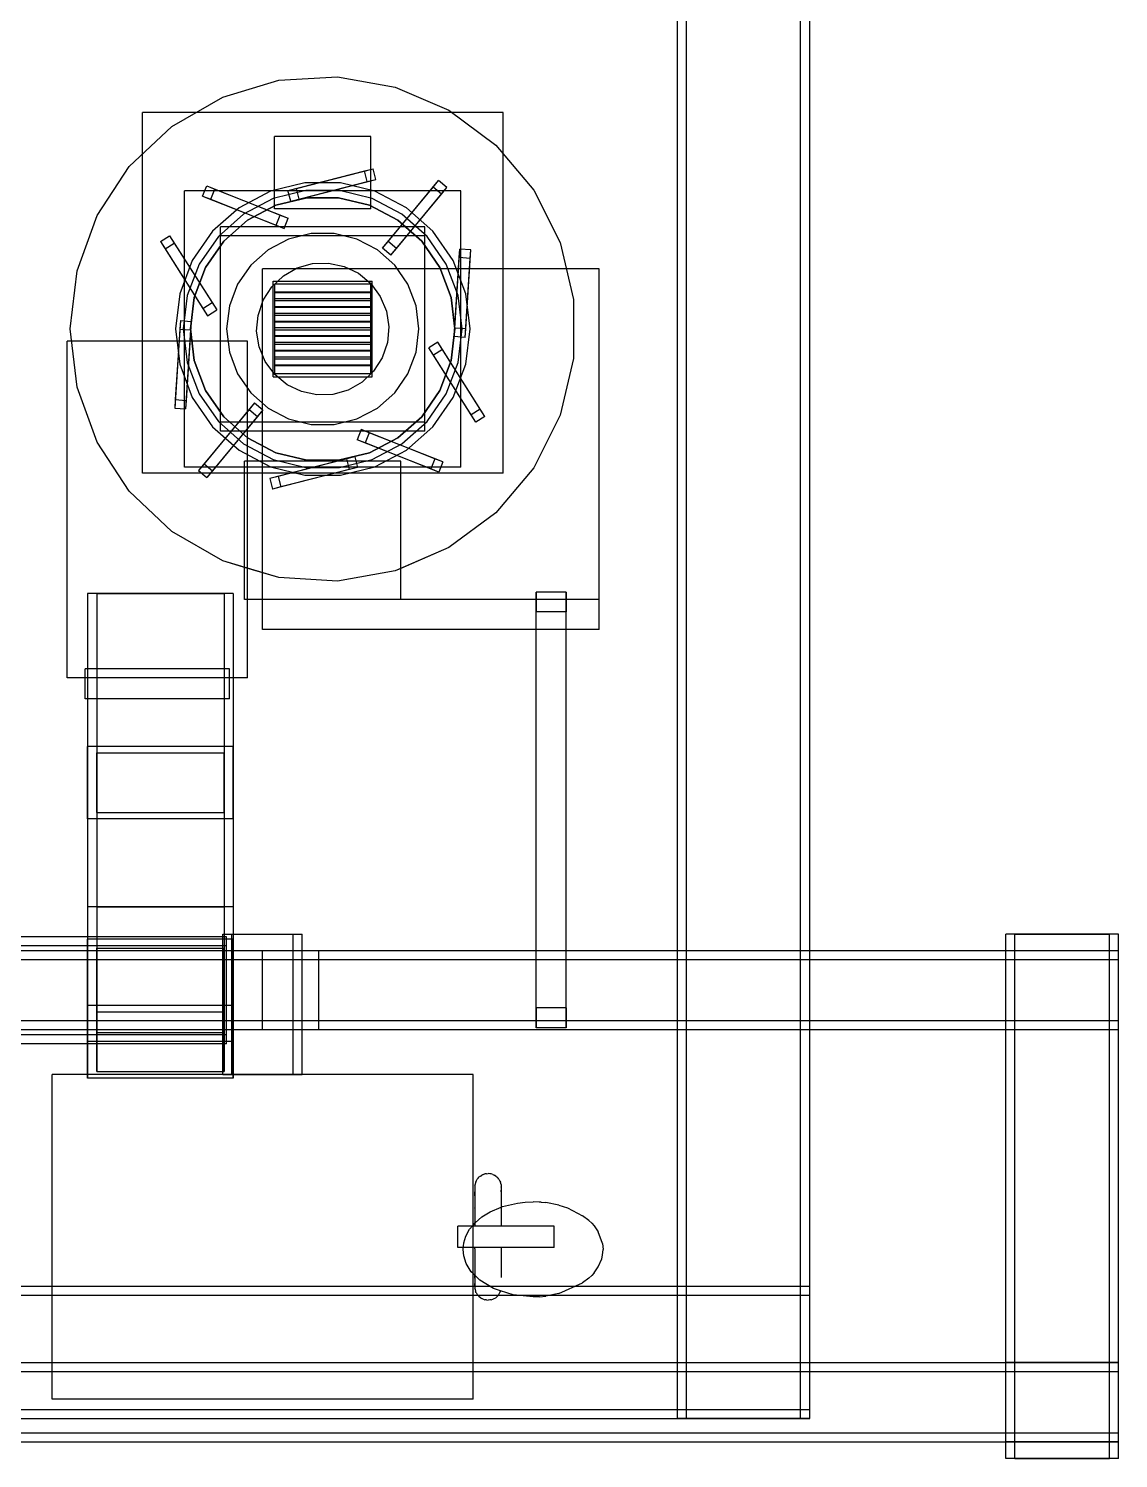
# Model space of a CAD drawing. Header units: millimetres. Extents: x -1175 to 655, y -895 to 720.
# Drawn here: x -836.1 to -654.8, y 32.1 to 270 of the extents above; entities that cross this region are included whole.
import ezdxf

# ---------------------------------------------------------------- set-up
doc = ezdxf.new("R2010")
doc.units = ezdxf.units.MM
doc.layers.add('HIDDEN', color=8, linetype='Continuous')
doc.layers.add('VISIBLE', color=7, linetype='Continuous')

msp = doc.modelspace()

# ---------------------------------------------------------------- linework, layer by layer
at = {"layer": 'HIDDEN'}
for points in [[(-728.2, 38.8), (-728.2, 461)], [(-726.7, 38.8), (-726.7, 461)], [(-726.7, 38.8), (-726.7, 461)], [(-707.7, 38.8), (-707.7, 461)], [(-707.7, 38.8), (-707.7, 461)], [(-706.2, 38.8), (-706.2, 461)], [(-794.49, 261.36), (-784.76, 261.93)], [(-784.76, 261.93), (-775.15, 260.24)], [(-803.83, 258.57), (-794.49, 261.36)], [(-775.15, 260.24), (-766.2, 256.37)], [(-812.28, 253.69), (-803.83, 258.57)], [(-757.2, 256), (-817.2, 256)], [(-817.2, 196), (-817.2, 256)], [(-765.7, 256), (-808.28, 256)], [(-766.2, 256.37), (-758.38, 250.55)], [(-757.2, 196), (-757.2, 256)], [(-819.37, 247), (-812.28, 253.69)], [(-779.2, 252), (-795.2, 252)], [(-795.2, 240), (-795.2, 252)], [(-779.2, 240), (-779.2, 252)], [(-758.38, 250.55), (-752.11, 243.08)], [(-817.2, 196), (-817.2, 249.05)], [(-757.2, 196), (-757.2, 249.15)], [(-824.73, 238.85), (-819.37, 247)], [(-792.98, 243.01), (-780.23, 246.28)], [(-791.58, 243.37), (-778.83, 246.64)], [(-780.23, 246.28), (-778.83, 246.64)], [(-779.78, 244.54), (-780.23, 246.28)], [(-778.38, 244.89), (-778.83, 246.64)], [(-764.2, 243), (-810.2, 243)], [(-810.2, 197), (-810.2, 243)], [(-764.2, 243), (-810.2, 243)], [(-810.2, 197), (-810.2, 243)], [(-807.17, 242.12), (-806.5, 243.8)], [(-806.5, 243.8), (-805.17, 243.27)], [(-806.5, 243.8), (-794.27, 238.95)], [(-805.83, 241.59), (-805.17, 243.27)], [(-805.17, 243.27), (-792.93, 238.42)], [(-795.89, 242.91), (-801.12, 240.16)], [(-790.15, 244.32), (-795.89, 242.91)], [(-789.99, 243.03), (-795.43, 241.69)], [(-789.99, 243.03), (-795.43, 241.69)], [(-789.99, 243.03), (-795.43, 241.69)], [(-789.99, 243.03), (-795.43, 241.69)], [(-789.99, 243.03), (-795.43, 241.69)], [(-792.98, 243.01), (-791.58, 243.37)], [(-792.53, 241.27), (-792.98, 243.01)], [(-792.53, 241.27), (-779.78, 244.54)], [(-791.14, 241.62), (-791.58, 243.37)], [(-791.14, 241.62), (-778.38, 244.89)], [(-784.25, 244.32), (-790.15, 244.32)], [(-784.4, 243.03), (-789.99, 243.03)], [(-784.4, 243.03), (-789.99, 243.03)], [(-784.4, 243.03), (-789.99, 243.03)], [(-784.4, 243.03), (-789.99, 243.03)], [(-784.4, 243.03), (-789.99, 243.03)], [(-778.97, 241.69), (-784.4, 243.03)], [(-778.97, 241.69), (-784.4, 243.03)], [(-778.97, 241.69), (-784.4, 243.03)], [(-778.97, 241.69), (-784.4, 243.03)], [(-778.97, 241.69), (-784.4, 243.03)], [(-778.51, 242.91), (-784.25, 244.32)], [(-779.78, 244.54), (-778.38, 244.89)], [(-773.28, 240.16), (-778.51, 242.91)], [(-777.24, 233.44), (-768.85, 243.58)], [(-776.32, 234.54), (-767.93, 244.68)], [(-774.94, 233.4), (-766.54, 243.54)], [(-768.85, 243.58), (-767.93, 244.68)], [(-767.46, 242.43), (-768.85, 243.58)], [(-766.54, 243.54), (-767.93, 244.68)], [(-767.46, 242.43), (-766.54, 243.54)], [(-764.2, 197), (-764.2, 243)], [(-764.2, 197), (-764.2, 243)], [(-752.11, 243.08), (-747.73, 234.36)], [(-807.17, 242.12), (-805.83, 241.59)], [(-807.17, 242.12), (-794.93, 237.27)], [(-805.83, 241.59), (-793.59, 236.74)], [(-795.43, 241.69), (-800.38, 239.09)], [(-795.43, 241.69), (-800.38, 239.09)], [(-795.43, 241.69), (-800.38, 239.09)], [(-795.43, 241.69), (-800.38, 239.09)], [(-795.43, 241.69), (-800.38, 239.09)], [(-799.7, 238.11), (-795, 240.57)], [(-795.2, 240), (-795.2, 241.75)], [(-795, 240.57), (-789.85, 241.84)], [(-792.53, 241.27), (-791.14, 241.62)], [(-789.85, 241.84), (-784.55, 241.84)], [(-784.55, 241.84), (-779.4, 240.57)], [(-779.4, 240.57), (-774.7, 238.11)], [(-779.2, 240), (-779.2, 241.75)], [(-774.02, 239.09), (-778.97, 241.69)], [(-774.02, 239.09), (-778.97, 241.69)], [(-774.02, 239.09), (-778.97, 241.69)], [(-774.02, 239.09), (-778.97, 241.69)], [(-774.02, 239.09), (-778.97, 241.69)], [(-775.86, 232.29), (-767.46, 242.43)], [(-828.07, 229.69), (-824.73, 238.85)], [(-801.12, 240.16), (-805.54, 236.25)], [(-800.38, 239.09), (-804.56, 235.38)], [(-800.38, 239.09), (-804.56, 235.38)], [(-800.38, 239.09), (-804.56, 235.38)], [(-800.38, 239.09), (-804.56, 235.38)], [(-800.38, 239.09), (-804.56, 235.38)], [(-803.67, 234.59), (-799.7, 238.11)], [(-779.2, 240), (-795.2, 240)], [(-779.2, 240), (-795.2, 240)], [(-794.93, 237.27), (-794.27, 238.95)], [(-794.27, 238.95), (-792.93, 238.42)], [(-793.59, 236.74), (-792.93, 238.42)], [(-774.7, 238.11), (-770.73, 234.59)], [(-769.83, 235.38), (-774.02, 239.09)], [(-769.83, 235.38), (-774.02, 239.09)], [(-769.83, 235.38), (-774.02, 239.09)], [(-769.83, 235.38), (-774.02, 239.09)], [(-769.83, 235.38), (-774.02, 239.09)], [(-768.86, 236.25), (-773.28, 240.16)], [(-814.18, 234.53), (-812.66, 235.49)], [(-812.66, 235.49), (-811.89, 234.28)], [(-812.66, 235.49), (-805.61, 224.38)], [(-805.54, 236.25), (-808.89, 231.39)], [(-770.2, 237), (-804.2, 237)], [(-804.2, 203), (-804.2, 237)], [(-770.2, 237), (-804.2, 237)], [(-804.2, 203), (-804.2, 237)], [(-770.2, 235.5), (-804.2, 235.5)], [(-770.2, 235.5), (-804.2, 235.5)], [(-804.2, 204.5), (-804.2, 235.5)], [(-804.2, 204.5), (-804.2, 235.5)], [(-794.93, 237.27), (-793.59, 236.74)], [(-770.2, 203), (-770.2, 237)], [(-770.2, 203), (-770.2, 237)], [(-770.2, 204.5), (-770.2, 235.5)], [(-770.2, 204.5), (-770.2, 235.5)], [(-765.5, 231.39), (-768.86, 236.25)], [(-814.18, 234.53), (-813.41, 233.31)], [(-814.18, 234.53), (-807.13, 223.41)], [(-813.41, 233.31), (-811.89, 234.28)], [(-813.41, 233.31), (-806.36, 222.2)], [(-811.89, 234.28), (-804.84, 223.16)], [(-804.56, 235.38), (-807.74, 230.78)], [(-804.56, 235.38), (-807.74, 230.78)], [(-804.56, 235.38), (-807.74, 230.78)], [(-804.56, 235.38), (-807.74, 230.78)], [(-804.56, 235.38), (-807.74, 230.78)], [(-806.68, 230.22), (-803.67, 234.59)], [(-777.24, 233.44), (-776.32, 234.54)], [(-775.86, 232.29), (-777.24, 233.44)], [(-774.94, 233.4), (-776.32, 234.54)], [(-775.86, 232.29), (-774.94, 233.4)], [(-770.73, 234.59), (-767.72, 230.22)], [(-766.66, 230.78), (-769.83, 235.38)], [(-766.66, 230.78), (-769.83, 235.38)], [(-766.66, 230.78), (-769.83, 235.38)], [(-766.66, 230.78), (-769.83, 235.38)], [(-766.66, 230.78), (-769.83, 235.38)], [(-765.22, 220.16), (-764.39, 233.3)], [(-764.48, 231.87), (-764.39, 233.3)], [(-762.59, 233.19), (-764.39, 233.3)], [(-763.42, 220.05), (-762.59, 233.19)], [(-762.68, 231.75), (-762.59, 233.19)], [(-747.73, 234.36), (-745.48, 224.88)], [(-808.89, 231.39), (-810.99, 225.86)], [(-807.74, 230.78), (-809.72, 225.55)], [(-807.74, 230.78), (-809.72, 225.55)], [(-807.74, 230.78), (-809.72, 225.55)], [(-807.74, 230.78), (-809.72, 225.55)], [(-807.74, 230.78), (-809.72, 225.55)], [(-791.44, 230.15), (-788.89, 230.87)], [(-791.44, 230.15), (-788.89, 230.87)], [(-788.89, 230.87), (-786.24, 230.96)], [(-788.89, 230.87), (-786.24, 230.96)], [(-786.24, 230.96), (-783.64, 230.41)], [(-786.24, 230.96), (-783.64, 230.41)], [(-764.67, 225.55), (-766.66, 230.78)], [(-764.67, 225.55), (-766.66, 230.78)], [(-764.67, 225.55), (-766.66, 230.78)], [(-764.67, 225.55), (-766.66, 230.78)], [(-764.67, 225.55), (-766.66, 230.78)], [(-763.41, 225.86), (-765.5, 231.39)], [(-765.31, 218.73), (-764.48, 231.87)], [(-762.68, 231.75), (-764.48, 231.87)], [(-763.51, 218.61), (-762.68, 231.75)], [(-829.2, 220), (-828.07, 229.69)], [(-808.56, 225.26), (-806.68, 230.22)], [(-746.7, 230), (-797.2, 230)], [(-797.2, 170), (-797.2, 230)], [(-741.2, 230), (-797.2, 230)], [(-797.2, 170), (-797.2, 230)], [(-795.67, 227.02), (-793.75, 228.84)], [(-795.67, 227.02), (-793.75, 228.84)], [(-793.75, 228.84), (-791.44, 230.15)], [(-793.75, 228.84), (-791.44, 230.15)], [(-783.64, 230.41), (-781.26, 229.26)], [(-783.64, 230.41), (-781.26, 229.26)], [(-781.26, 229.26), (-779.21, 227.57)], [(-781.26, 229.26), (-779.21, 227.57)], [(-767.72, 230.22), (-765.84, 225.26)], [(-741.2, 170), (-741.2, 230)], [(-797.1, 224.78), (-795.67, 227.02)], [(-797.1, 224.78), (-795.67, 227.02)], [(-795.45, 227.97), (-778.95, 227.97)], [(-795.45, 227.97), (-778.95, 227.97)], [(-795.45, 212.03), (-795.45, 227.97)], [(-795.45, 212.03), (-795.45, 227.97)], [(-795.17, 225.99), (-795.17, 227.44)], [(-779.22, 227.44), (-795.17, 227.44)], [(-795.17, 226.11), (-795.17, 227.44)], [(-795.17, 224.66), (-795.17, 226.11)], [(-779.22, 226.11), (-795.17, 226.11)], [(-779.22, 225.99), (-795.17, 225.99)], [(-795.17, 224.66), (-795.17, 225.99)], [(-779.22, 225.99), (-779.22, 227.44)], [(-779.22, 226.11), (-779.22, 227.44)], [(-779.22, 224.66), (-779.22, 226.11)], [(-779.22, 224.66), (-779.22, 225.99)], [(-779.21, 227.57), (-777.63, 225.43)], [(-779.21, 227.57), (-777.63, 225.43)], [(-778.95, 212.03), (-778.95, 227.97)], [(-778.95, 212.03), (-778.95, 227.97)], [(-810.99, 225.86), (-811.7, 220)], [(-809.72, 225.55), (-810.4, 220)], [(-809.72, 225.55), (-810.4, 220)], [(-809.72, 225.55), (-810.4, 220)], [(-809.72, 225.55), (-810.4, 220)], [(-809.72, 225.55), (-810.4, 220)], [(-809.2, 220), (-808.56, 225.26)], [(-807.13, 223.41), (-805.61, 224.38)], [(-805.61, 224.38), (-804.84, 223.16)], [(-797.96, 222.27), (-797.1, 224.78)], [(-797.96, 222.27), (-797.1, 224.78)], [(-795.17, 223.57), (-795.17, 225.02)], [(-779.22, 225.02), (-795.17, 225.02)], [(-795.17, 223.69), (-795.17, 225.02)], [(-779.22, 224.66), (-795.17, 224.66)], [(-795.17, 222.24), (-795.17, 223.69)], [(-779.22, 223.69), (-795.17, 223.69)], [(-779.22, 223.57), (-795.17, 223.57)], [(-795.17, 222.24), (-795.17, 223.57)], [(-779.22, 223.57), (-779.22, 225.02)], [(-779.22, 223.69), (-779.22, 225.02)], [(-779.22, 222.24), (-779.22, 223.69)], [(-779.22, 222.24), (-779.22, 223.57)], [(-777.63, 225.43), (-776.61, 222.99)], [(-777.63, 225.43), (-776.61, 222.99)], [(-765.84, 225.26), (-765.2, 220)], [(-764, 220), (-764.67, 225.55)], [(-764, 220), (-764.67, 225.55)], [(-764, 220), (-764.67, 225.55)], [(-764, 220), (-764.67, 225.55)], [(-764, 220), (-764.67, 225.55)], [(-762.7, 220), (-763.41, 225.86)], [(-745.48, 224.88), (-745.48, 215.12)], [(-810.88, 221.39), (-811.72, 208.25)], [(-810.88, 221.39), (-810.97, 219.95)], [(-810.88, 221.39), (-809.09, 221.27)], [(-809.09, 221.27), (-809.92, 208.13)], [(-809.09, 221.27), (-809.18, 219.84)], [(-807.13, 223.41), (-806.36, 222.2)], [(-806.36, 222.2), (-804.84, 223.16)], [(-798.19, 219.63), (-797.96, 222.27)], [(-798.19, 219.63), (-797.96, 222.27)], [(-795.17, 221.15), (-795.17, 222.6)], [(-779.22, 222.6), (-795.17, 222.6)], [(-795.17, 221.27), (-795.17, 222.6)], [(-779.22, 222.24), (-795.17, 222.24)], [(-795.17, 219.82), (-795.17, 221.27)], [(-779.22, 221.27), (-795.17, 221.27)], [(-779.22, 221.15), (-779.22, 222.6)], [(-779.22, 221.27), (-779.22, 222.6)], [(-779.22, 219.82), (-779.22, 221.27)], [(-776.61, 222.99), (-776.2, 220.37)], [(-776.61, 222.99), (-776.2, 220.37)], [(-828.07, 210.31), (-829.2, 220)], [(-810.97, 219.95), (-811.81, 206.81)], [(-811.7, 220), (-810.99, 214.14)], [(-810.97, 219.95), (-809.18, 219.84)], [(-810.4, 220), (-809.72, 214.45)], [(-810.4, 220), (-809.72, 214.45)], [(-810.4, 220), (-809.72, 214.45)], [(-810.4, 220), (-809.72, 214.45)], [(-810.4, 220), (-809.72, 214.45)], [(-809.18, 219.84), (-810.01, 206.7)], [(-808.56, 214.74), (-809.2, 220)], [(-797.78, 217.01), (-798.19, 219.63)], [(-797.78, 217.01), (-798.19, 219.63)], [(-779.22, 221.15), (-795.17, 221.15)], [(-795.17, 219.82), (-795.17, 221.15)], [(-795.17, 218.73), (-795.17, 220.18)], [(-779.22, 220.18), (-795.17, 220.18)], [(-795.17, 218.85), (-795.17, 220.18)], [(-779.22, 219.82), (-795.17, 219.82)], [(-795.17, 217.4), (-795.17, 218.85)], [(-779.22, 218.85), (-795.17, 218.85)], [(-779.22, 219.82), (-779.22, 221.15)], [(-779.22, 218.73), (-779.22, 220.18)], [(-779.22, 218.85), (-779.22, 220.18)], [(-779.22, 217.4), (-779.22, 218.85)], [(-776.2, 220.37), (-776.44, 217.73)], [(-776.2, 220.37), (-776.44, 217.73)], [(-765.2, 220), (-765.84, 214.74)], [(-765.31, 218.73), (-765.22, 220.16)], [(-763.42, 220.05), (-765.22, 220.16)], [(-764.67, 214.45), (-764, 220)], [(-764.67, 214.45), (-764, 220)], [(-764.67, 214.45), (-764, 220)], [(-764.67, 214.45), (-764, 220)], [(-764.67, 214.45), (-764, 220)], [(-763.51, 218.61), (-763.42, 220.05)], [(-763.41, 214.14), (-762.7, 220)], [(-799.7, 218), (-829.7, 218)], [(-829.7, 162), (-829.7, 218)], [(-799.7, 218), (-810.16, 218)], [(-799.7, 200.55), (-799.7, 218)], [(-799.7, 162), (-799.7, 218)], [(-796.76, 214.57), (-797.78, 217.01)], [(-796.76, 214.57), (-797.78, 217.01)], [(-779.22, 218.73), (-795.17, 218.73)], [(-795.17, 217.4), (-795.17, 218.73)], [(-795.17, 216.31), (-795.17, 217.76)], [(-779.22, 217.76), (-795.17, 217.76)], [(-795.17, 216.43), (-795.17, 217.76)], [(-779.22, 217.4), (-795.17, 217.4)], [(-795.17, 214.98), (-795.17, 216.43)], [(-779.22, 216.43), (-795.17, 216.43)], [(-779.22, 217.4), (-779.22, 218.73)], [(-779.22, 216.31), (-779.22, 217.76)], [(-779.22, 216.43), (-779.22, 217.76)], [(-779.22, 214.98), (-779.22, 216.43)], [(-776.44, 217.73), (-777.29, 215.22)], [(-776.44, 217.73), (-777.29, 215.22)], [(-768.04, 217.8), (-769.56, 216.84)], [(-768.79, 215.62), (-769.56, 216.84)], [(-762.51, 205.72), (-769.56, 216.84)], [(-767.27, 216.59), (-768.79, 215.62)], [(-767.27, 216.59), (-768.04, 217.8)], [(-760.99, 206.69), (-768.04, 217.8)], [(-760.22, 205.47), (-767.27, 216.59)], [(-763.51, 218.61), (-765.31, 218.73)], [(-810.99, 214.14), (-808.89, 208.61)], [(-809.72, 214.45), (-807.74, 209.22)], [(-809.72, 214.45), (-807.74, 209.22)], [(-809.72, 214.45), (-807.74, 209.22)], [(-809.72, 214.45), (-807.74, 209.22)], [(-809.72, 214.45), (-807.74, 209.22)], [(-806.68, 209.78), (-808.56, 214.74)], [(-795.18, 212.43), (-796.76, 214.57)], [(-795.18, 212.43), (-796.76, 214.57)], [(-779.22, 216.31), (-795.17, 216.31)], [(-795.17, 214.98), (-795.17, 216.31)], [(-795.17, 213.89), (-795.17, 215.34)], [(-779.22, 215.34), (-795.17, 215.34)], [(-795.17, 214.01), (-795.17, 215.34)], [(-779.22, 214.98), (-795.17, 214.98)], [(-779.22, 214.98), (-779.22, 216.31)], [(-779.22, 213.89), (-779.22, 215.34)], [(-779.22, 214.01), (-779.22, 215.34)], [(-777.29, 215.22), (-778.73, 212.98)], [(-777.29, 215.22), (-778.73, 212.98)], [(-761.74, 204.51), (-768.79, 215.62)], [(-765.84, 214.74), (-767.72, 209.78)], [(-766.66, 209.22), (-764.67, 214.45)], [(-766.66, 209.22), (-764.67, 214.45)], [(-766.66, 209.22), (-764.67, 214.45)], [(-766.66, 209.22), (-764.67, 214.45)], [(-766.66, 209.22), (-764.67, 214.45)], [(-765.5, 208.61), (-763.41, 214.14)], [(-745.48, 215.12), (-747.73, 205.64)], [(-795.45, 212.03), (-778.95, 212.03)], [(-795.45, 212.03), (-778.95, 212.03)], [(-793.14, 210.74), (-795.18, 212.43)], [(-793.14, 210.74), (-795.18, 212.43)], [(-795.17, 212.56), (-795.17, 214.01)], [(-779.22, 214.01), (-795.17, 214.01)], [(-779.22, 213.89), (-795.17, 213.89)], [(-795.17, 212.56), (-795.17, 213.89)], [(-779.22, 212.56), (-795.17, 212.56)], [(-778.73, 212.98), (-780.65, 211.16)], [(-778.73, 212.98), (-780.65, 211.16)], [(-779.22, 212.56), (-779.22, 214.01)], [(-779.22, 212.56), (-779.22, 213.89)], [(-824.73, 201.15), (-828.07, 210.31)], [(-803.67, 205.41), (-806.68, 209.78)], [(-790.75, 209.59), (-793.14, 210.74)], [(-790.75, 209.59), (-793.14, 210.74)], [(-788.16, 209.04), (-790.75, 209.59)], [(-788.16, 209.04), (-790.75, 209.59)], [(-782.96, 209.85), (-785.51, 209.13)], [(-782.96, 209.85), (-785.51, 209.13)], [(-780.65, 211.16), (-782.96, 209.85)], [(-780.65, 211.16), (-782.96, 209.85)], [(-767.72, 209.78), (-770.73, 205.41)], [(-811.72, 208.25), (-811.81, 206.81)], [(-811.72, 208.25), (-809.92, 208.13)], [(-809.92, 208.13), (-810.01, 206.7)], [(-808.89, 208.61), (-805.54, 203.75)], [(-807.74, 209.22), (-804.56, 204.62)], [(-807.74, 209.22), (-804.56, 204.62)], [(-807.74, 209.22), (-804.56, 204.62)], [(-807.74, 209.22), (-804.56, 204.62)], [(-807.74, 209.22), (-804.56, 204.62)], [(-798.54, 207.71), (-806.94, 197.57)], [(-798.54, 207.71), (-799.46, 206.6)], [(-798.54, 207.71), (-797.16, 206.56)], [(-785.51, 209.13), (-788.16, 209.04)], [(-785.51, 209.13), (-788.16, 209.04)], [(-769.83, 204.62), (-766.66, 209.22)], [(-769.83, 204.62), (-766.66, 209.22)], [(-769.83, 204.62), (-766.66, 209.22)], [(-769.83, 204.62), (-766.66, 209.22)], [(-769.83, 204.62), (-766.66, 209.22)], [(-768.86, 203.75), (-765.5, 208.61)], [(-811.81, 206.81), (-810.01, 206.7)], [(-799.46, 206.6), (-807.85, 196.46)], [(-798.07, 205.46), (-806.47, 195.32)], [(-797.16, 206.56), (-805.55, 196.42)], [(-804.56, 204.62), (-800.38, 200.91)], [(-804.56, 204.62), (-800.38, 200.91)], [(-804.56, 204.62), (-800.38, 200.91)], [(-804.56, 204.62), (-800.38, 200.91)], [(-804.56, 204.62), (-800.38, 200.91)], [(-799.7, 201.89), (-803.67, 205.41)], [(-799.46, 206.6), (-798.07, 205.46)], [(-797.16, 206.56), (-798.07, 205.46)], [(-770.73, 205.41), (-774.7, 201.89)], [(-774.02, 200.91), (-769.83, 204.62)], [(-774.02, 200.91), (-769.83, 204.62)], [(-774.02, 200.91), (-769.83, 204.62)], [(-774.02, 200.91), (-769.83, 204.62)], [(-774.02, 200.91), (-769.83, 204.62)], [(-760.99, 206.69), (-762.51, 205.72)], [(-761.74, 204.51), (-762.51, 205.72)], [(-760.22, 205.47), (-761.74, 204.51)], [(-760.22, 205.47), (-760.99, 206.69)], [(-747.73, 205.64), (-752.11, 196.92)], [(-805.54, 203.75), (-801.12, 199.84)], [(-770.2, 204.5), (-804.2, 204.5)], [(-770.2, 204.5), (-804.2, 204.5)], [(-770.2, 203), (-804.2, 203)], [(-770.2, 203), (-804.2, 203)], [(-780.8, 203.26), (-781.47, 201.58)], [(-779.47, 202.73), (-780.8, 203.26)], [(-768.57, 198.41), (-780.8, 203.26)], [(-779.47, 202.73), (-780.13, 201.05)], [(-767.23, 197.88), (-779.47, 202.73)], [(-773.28, 199.84), (-768.86, 203.75)], [(-819.37, 193), (-824.73, 201.15)], [(-801.12, 199.84), (-795.89, 197.09)], [(-800.38, 200.91), (-795.43, 198.31)], [(-800.38, 200.91), (-795.43, 198.31)], [(-800.38, 200.91), (-795.43, 198.31)], [(-800.38, 200.91), (-795.43, 198.31)], [(-800.38, 200.91), (-795.43, 198.31)], [(-795, 199.43), (-799.7, 201.89)], [(-780.13, 201.05), (-781.47, 201.58)], [(-769.23, 196.73), (-781.47, 201.58)], [(-767.89, 196.2), (-780.13, 201.05)], [(-774.7, 201.89), (-779.4, 199.43)], [(-778.97, 198.31), (-774.02, 200.91)], [(-778.97, 198.31), (-774.02, 200.91)], [(-778.97, 198.31), (-774.02, 200.91)], [(-778.97, 198.31), (-774.02, 200.91)], [(-778.97, 198.31), (-774.02, 200.91)], [(-778.51, 197.09), (-773.28, 199.84)], [(-806.94, 197.57), (-807.85, 196.46)], [(-806.94, 197.57), (-805.55, 196.42)], [(-774.2, 198), (-800.2, 198)], [(-800.2, 175), (-800.2, 198)], [(-799.7, 175), (-799.7, 198)], [(-783.26, 198.38), (-796.01, 195.11)], [(-795.43, 198.31), (-789.99, 196.97)], [(-795.43, 198.31), (-789.99, 196.97)], [(-795.43, 198.31), (-789.99, 196.97)], [(-795.43, 198.31), (-789.99, 196.97)], [(-795.43, 198.31), (-789.99, 196.97)], [(-789.85, 198.16), (-795, 199.43)], [(-781.87, 198.73), (-794.62, 195.46)], [(-780.22, 198), (-794.18, 198)], [(-784.55, 198.16), (-789.85, 198.16)], [(-779.4, 199.43), (-784.55, 198.16)], [(-784.4, 196.97), (-778.97, 198.31)], [(-784.4, 196.97), (-778.97, 198.31)], [(-784.4, 196.97), (-778.97, 198.31)], [(-784.4, 196.97), (-778.97, 198.31)], [(-784.4, 196.97), (-778.97, 198.31)], [(-781.87, 198.73), (-783.26, 198.38)], [(-783.26, 198.38), (-782.81, 196.63)], [(-781.87, 198.73), (-781.42, 196.99)], [(-774.2, 175), (-774.2, 198)], [(-768.57, 198.41), (-769.23, 196.73)], [(-767.23, 197.88), (-768.57, 198.41)], [(-767.23, 197.88), (-767.89, 196.2)], [(-757.2, 196), (-817.2, 196)], [(-757.2, 196), (-817.2, 196)], [(-764.2, 197), (-810.2, 197)], [(-764.2, 197), (-810.2, 197)], [(-807.85, 196.46), (-806.47, 195.32)], [(-805.55, 196.42), (-806.47, 195.32)], [(-794.62, 195.46), (-796.01, 195.11)], [(-796.01, 195.11), (-795.56, 193.36)], [(-795.89, 197.09), (-790.15, 195.68)], [(-782.81, 196.63), (-795.56, 193.36)], [(-794.62, 195.46), (-794.17, 193.72)], [(-781.42, 196.99), (-794.17, 193.72)], [(-790.15, 195.68), (-784.25, 195.68)], [(-789.99, 196.97), (-784.4, 196.97)], [(-789.99, 196.97), (-784.4, 196.97)], [(-789.99, 196.97), (-784.4, 196.97)], [(-789.99, 196.97), (-784.4, 196.97)], [(-789.99, 196.97), (-784.4, 196.97)], [(-784.25, 195.68), (-778.51, 197.09)], [(-781.42, 196.99), (-782.81, 196.63)], [(-767.89, 196.2), (-769.23, 196.73)], [(-752.11, 196.92), (-758.38, 189.45)], [(-812.28, 186.31), (-819.37, 193)], [(-794.17, 193.72), (-795.56, 193.36)], [(-758.38, 189.45), (-766.2, 183.63)], [(-803.83, 181.43), (-812.28, 186.31)], [(-766.2, 183.63), (-775.15, 179.76)], [(-794.49, 178.64), (-803.83, 181.43)], [(-794.49, 178.64), (-800.2, 180.35)], [(-784.76, 178.07), (-794.49, 178.64)], [(-784.76, 178.07), (-794.49, 178.64)], [(-775.15, 179.76), (-784.76, 178.07)], [(-775.15, 179.76), (-784.76, 178.07)], [(-774.2, 180.18), (-775.15, 179.76)], [(-826.3, 176), (-826.3, 123.9)], [(-802.1, 176), (-826.3, 176)], [(-826.3, 176), (-826.3, 158.5)], [(-802.1, 176), (-826.3, 176)], [(-824.8, 176), (-824.8, 123.9)], [(-824.8, 176), (-824.8, 123.9)], [(-824.8, 176), (-803.6, 176)], [(-824.8, 176), (-803.6, 176)], [(-803.6, 176), (-803.6, 123.9)], [(-803.6, 176), (-803.6, 123.9)], [(-802.1, 176), (-802.1, 123.9)], [(-802.1, 176), (-802.1, 162)], [(-751.7, 107.07), (-751.7, 176.23)], [(-746.7, 107.07), (-746.7, 176.23)], [(-774.2, 175), (-800.2, 175)], [(-774.2, 175), (-797.2, 175)], [(-741.2, 175), (-797.2, 175)], [(-797.2, 170), (-797.2, 175)], [(-751.7, 175), (-751.7, 172.93)], [(-746.7, 175), (-746.7, 172.93)], [(-741.2, 170), (-741.2, 175)], [(-741.2, 170), (-741.2, 175)], [(-746.7, 172.93), (-751.7, 172.93)], [(-751.7, 170), (-751.7, 172.93)], [(-746.7, 170), (-746.7, 172.93)], [(-741.2, 170), (-797.2, 170)], [(-741.2, 170), (-797.2, 170)], [(-741.2, 170), (-797.2, 170)], [(-799.7, 162), (-829.7, 162)], [(-802.7, 163.5), (-826.7, 163.5)], [(-826.7, 162), (-826.7, 163.5)], [(-802.7, 163.5), (-826.7, 163.5)], [(-826.7, 158.5), (-826.7, 163.5)], [(-802.7, 162), (-802.7, 163.5)], [(-802.7, 158.5), (-802.7, 163.5)], [(-802.7, 158.5), (-826.7, 158.5)], [(-826.3, 144.59), (-826.3, 150.58)], [(-826.3, 150.58), (-826.3, 107.47)], [(-802.1, 150.58), (-826.3, 150.58)], [(-802.1, 144.59), (-802.1, 150.58)], [(-802.1, 150.58), (-802.1, 107.47)], [(-824.8, 149.52), (-824.8, 106.41)], [(-824.8, 149.52), (-803.6, 149.52)], [(-824.8, 144.59), (-824.8, 149.52)], [(-803.6, 149.52), (-803.6, 106.41)], [(-803.6, 144.59), (-803.6, 149.52)], [(-826.3, 138.53), (-826.3, 132.47)], [(-824.8, 139.59), (-824.8, 96.48)], [(-803.6, 139.59), (-803.6, 96.48)], [(-802.1, 138.53), (-802.1, 132.47)], [(-826.3, 132.47), (-826.3, 123.9)], [(-802.1, 132.47), (-802.1, 123.9)], [(-802.1, 123.9), (-826.3, 123.9)], [(-824.8, 123.9), (-803.6, 123.9)], [(-824.8, 123.9), (-803.6, 123.9)], [(-803.2, 118.91), (-961.2, 118.91)], [(-803.2, 118.91), (-826.3, 118.91)], [(-803.79, 119.35), (-790.61, 119.35)], [(-803.79, 96), (-803.79, 119.35)], [(-803.2, 101.09), (-803.2, 118.91)], [(-803.2, 101.09), (-803.2, 118.91)], [(-802.29, 96), (-802.29, 119.35)], [(-802.29, 96), (-802.29, 119.35)], [(-802.29, 119.35), (-792.11, 119.35)], [(-802.29, 119.35), (-792.11, 119.35)], [(-802.1, 119.35), (-802.1, 95.42)], [(-792.11, 96), (-792.11, 119.35)], [(-792.11, 96), (-792.11, 119.35)], [(-790.61, 96), (-790.61, 119.35)], [(-654.85, 119.35), (-673.55, 119.35)], [(-673.55, 32.15), (-673.55, 119.35)], [(-672.05, 32.15), (-672.05, 119.35)], [(-672.05, 32.15), (-672.05, 119.35)], [(-672.05, 119.35), (-656.35, 119.35)], [(-672.05, 119.35), (-656.35, 119.35)], [(-656.35, 32.15), (-656.35, 119.35)], [(-656.35, 32.15), (-656.35, 119.35)], [(-654.85, 32.15), (-654.85, 119.35)], [(-803.2, 117.41), (-961.2, 117.41)], [(-803.2, 117.41), (-961.2, 117.41)], [(-787.85, 116.59), (-882.05, 116.59)], [(-826.3, 103.41), (-826.3, 118.53)], [(-802.1, 118.53), (-826.3, 118.53)], [(-826.3, 101.47), (-826.3, 118.53)], [(-802.1, 118.53), (-826.3, 118.53)], [(-826.3, 116.59), (-826.3, 103.41)], [(-824.8, 117.03), (-803.6, 117.03)], [(-824.8, 103.41), (-824.8, 117.03)], [(-824.8, 117.03), (-803.6, 117.03)], [(-824.8, 102.97), (-824.8, 117.03)], [(-803.6, 102.97), (-803.6, 117.03)], [(-803.6, 102.97), (-803.6, 117.03)], [(-803.2, 102.59), (-803.2, 117.41)], [(-803.2, 102.59), (-803.2, 117.41)], [(-802.1, 101.47), (-802.1, 118.53)], [(-802.1, 101.47), (-802.1, 118.53)], [(-654.85, 116.59), (-797.2, 116.59)], [(-797.2, 103.41), (-797.2, 116.59)], [(-787.85, 103.41), (-787.85, 116.59)], [(-751.7, 103.77), (-751.7, 116.59)], [(-746.7, 103.77), (-746.7, 116.59)], [(-728.2, 103.41), (-728.2, 116.59)], [(-706.2, 103.41), (-706.2, 116.59)], [(-673.55, 103.41), (-673.55, 116.59)], [(-654.85, 103.41), (-654.85, 116.59)], [(-787.85, 115.09), (-882.05, 115.09)], [(-787.85, 115.09), (-882.05, 115.09)], [(-654.85, 115.09), (-797.2, 115.09)], [(-654.85, 115.09), (-797.2, 115.09)], [(-797.2, 104.91), (-797.2, 115.09)], [(-797.2, 104.91), (-797.2, 115.09)], [(-787.85, 104.91), (-787.85, 115.09)], [(-787.85, 104.91), (-787.85, 115.09)], [(-654.85, 104.91), (-654.85, 115.09)], [(-654.85, 104.91), (-654.85, 115.09)], [(-826.3, 95.42), (-826.3, 107.47)], [(-802.1, 107.47), (-826.3, 107.47)], [(-802.1, 95.42), (-802.1, 107.47)], [(-751.7, 107.07), (-751.7, 103.77)], [(-746.7, 107.07), (-751.7, 107.07)], [(-746.7, 107.07), (-746.7, 103.77)], [(-787.85, 104.91), (-882.05, 104.91)], [(-787.85, 104.91), (-882.05, 104.91)], [(-824.8, 106.41), (-803.6, 106.41)], [(-824.8, 96.48), (-824.8, 106.41)], [(-803.6, 96.48), (-803.6, 106.41)], [(-654.85, 104.91), (-797.2, 104.91)], [(-654.85, 104.91), (-797.2, 104.91)], [(-803.2, 102.59), (-961.2, 102.59)], [(-803.2, 102.59), (-961.2, 102.59)], [(-787.85, 103.41), (-882.05, 103.41)], [(-824.8, 102.97), (-803.6, 102.97)], [(-803.79, 102.97), (-803.6, 102.97)], [(-654.85, 103.41), (-797.2, 103.41)], [(-746.7, 103.77), (-751.7, 103.77)], [(-803.2, 101.09), (-961.2, 101.09)], [(-802.1, 101.47), (-826.3, 101.47)], [(-803.2, 101.09), (-826.3, 101.09)], [(-802.1, 101.47), (-803.79, 101.47)], [(-762.2, 96), (-832.2, 96)], [(-832.2, 42), (-832.2, 96)], [(-826.3, 96), (-826.3, 95.42)], [(-802.1, 95.42), (-826.3, 95.42)], [(-824.8, 96.48), (-803.6, 96.48)], [(-803.79, 96), (-790.61, 96)], [(-803.79, 96), (-790.61, 96)], [(-802.29, 96), (-792.11, 96)], [(-802.29, 96), (-792.11, 96)], [(-762.2, 42), (-762.2, 96)], [(-759.37, 73.16), (-757.5, 73.95)], [(-761.87, 71.33), (-760.73, 72.31)], [(-760.73, 72.31), (-759.37, 73.16)], [(-748.7, 70.75), (-764.7, 70.75)], [(-764.7, 67.25), (-764.7, 70.75)], [(-763.75, 68.01), (-763.39, 69.14)], [(-763.39, 69.14), (-762.77, 70.26)], [(-762.77, 70.26), (-762.2, 70.94)], [(-762.2, 67.25), (-762.2, 70.75)], [(-761.9, 71.3), (-761.87, 71.33)], [(-748.7, 67.25), (-748.7, 70.75)], [(-748.7, 67.25), (-764.7, 67.25)], [(-763.86, 66.92), (-763.75, 68.01)], [(-763.74, 65.82), (-763.86, 66.92)], [(-763.33, 64.57), (-763.74, 65.82)], [(-762.48, 63.19), (-763.33, 64.57)], [(-762.2, 62.91), (-762.48, 63.19)], [(-761.07, 61.79), (-761.9, 62.61)], [(-865.35, 60.8), (-706.2, 60.8)], [(-832.2, 60.8), (-762.2, 60.8)], [(-761.89, 60.8), (-745.17, 60.8)], [(-758.82, 60.41), (-761.07, 61.79)], [(-757.61, 60.02), (-758.82, 60.41)], [(-706.2, 38.8), (-706.2, 60.8)], [(-865.35, 59.3), (-706.2, 59.3)], [(-865.35, 59.3), (-706.2, 59.3)], [(-706.2, 40.3), (-706.2, 59.3)], [(-706.2, 40.3), (-706.2, 59.3)], [(-882.2, 48.09), (-654.85, 48.09)], [(-832.2, 42), (-832.2, 48.09)], [(-762.2, 42), (-762.2, 48.09)], [(-728.2, 38.8), (-728.2, 48.09)], [(-706.2, 38.8), (-706.2, 48.09)], [(-706.2, 38.8), (-706.2, 48.09)], [(-673.55, 34.91), (-673.55, 48.09)], [(-654.85, 48.09), (-673.55, 48.09)], [(-673.55, 34.91), (-673.55, 48.09)], [(-654.85, 34.91), (-654.85, 48.09)], [(-654.85, 34.91), (-654.85, 48.09)], [(-882.2, 46.59), (-654.85, 46.59)], [(-882.2, 46.59), (-654.85, 46.59)], [(-672.05, 46.59), (-656.35, 46.59)], [(-672.05, 36.41), (-672.05, 46.59)], [(-656.35, 36.41), (-656.35, 46.59)], [(-654.85, 36.41), (-654.85, 46.59)], [(-654.85, 36.41), (-654.85, 46.59)], [(-762.2, 42), (-832.2, 42)], [(-762.2, 42), (-832.2, 42)], [(-865.35, 40.3), (-706.2, 40.3)], [(-865.35, 40.3), (-706.2, 40.3)], [(-865.35, 38.8), (-706.2, 38.8)], [(-865.35, 38.8), (-706.2, 38.8)], [(-706.2, 38.8), (-728.2, 38.8)], [(-706.2, 38.8), (-728.2, 38.8)], [(-707.7, 38.8), (-726.7, 38.8)], [(-707.7, 38.8), (-726.7, 38.8)], [(-882.2, 36.41), (-654.85, 36.41)], [(-882.2, 36.41), (-654.85, 36.41)], [(-672.05, 36.41), (-656.35, 36.41)], [(-882.2, 34.91), (-654.85, 34.91)], [(-654.85, 34.91), (-673.55, 34.91)], [(-654.85, 32.15), (-673.55, 32.15)], [(-672.05, 32.15), (-656.35, 32.15)], [(-672.05, 32.15), (-656.35, 32.15)]]:
    msp.add_lwpolyline(points, dxfattribs=at)
at = {"layer": 'VISIBLE'}
for points in [[(-728.2, 116.59), (-728.2, 439)], [(-706.2, 116.59), (-706.2, 439)], [(-794.49, 261.36), (-784.76, 261.93)], [(-784.76, 261.93), (-775.15, 260.24)], [(-803.83, 258.57), (-794.49, 261.36)], [(-775.15, 260.24), (-766.2, 256.37)], [(-812.28, 253.69), (-803.83, 258.57)], [(-808.28, 256), (-817.2, 256)], [(-817.2, 249.05), (-817.2, 256)], [(-766.2, 256.37), (-758.38, 250.55)], [(-757.2, 256), (-765.7, 256)], [(-757.2, 249.15), (-757.2, 256)], [(-819.37, 247), (-812.28, 253.69)], [(-779.2, 252), (-795.2, 252)], [(-795.2, 241.75), (-795.2, 252)], [(-779.2, 241.75), (-779.2, 252)], [(-758.38, 250.55), (-752.11, 243.08)], [(-824.73, 238.85), (-819.37, 247)], [(-789.99, 243.03), (-795.43, 241.69)], [(-784.4, 243.03), (-789.99, 243.03)], [(-778.97, 241.69), (-784.4, 243.03)], [(-752.11, 243.08), (-747.73, 234.36)], [(-795.43, 241.69), (-800.38, 239.09)], [(-799.7, 238.11), (-795, 240.57)], [(-795, 240.57), (-799.7, 238.11)], [(-795, 240.57), (-789.85, 241.84)], [(-789.85, 241.84), (-795, 240.57)], [(-789.85, 241.84), (-784.55, 241.84)], [(-784.55, 241.84), (-789.85, 241.84)], [(-784.55, 241.84), (-779.4, 240.57)], [(-779.4, 240.57), (-784.55, 241.84)], [(-779.4, 240.57), (-774.7, 238.11)], [(-774.7, 238.11), (-779.4, 240.57)], [(-774.02, 239.09), (-778.97, 241.69)], [(-828.07, 229.69), (-824.73, 238.85)], [(-800.38, 239.09), (-804.56, 235.38)], [(-803.67, 234.59), (-799.7, 238.11)], [(-799.7, 238.11), (-803.67, 234.59)], [(-774.7, 238.11), (-770.73, 234.59)], [(-770.73, 234.59), (-774.7, 238.11)], [(-769.83, 235.38), (-774.02, 239.09)], [(-789.13, 235.88), (-792.87, 234.96)], [(-785.27, 235.88), (-789.13, 235.88)], [(-781.52, 234.96), (-785.27, 235.88)], [(-804.56, 235.38), (-807.74, 230.78)], [(-806.68, 230.22), (-803.67, 234.59)], [(-803.67, 234.59), (-806.68, 230.22)], [(-796.29, 233.17), (-799.17, 230.61)], [(-792.87, 234.96), (-796.29, 233.17)], [(-778.11, 233.17), (-781.52, 234.96)], [(-775.22, 230.61), (-778.11, 233.17)], [(-770.73, 234.59), (-767.72, 230.22)], [(-767.72, 230.22), (-770.73, 234.59)], [(-766.66, 230.78), (-769.83, 235.38)], [(-747.73, 234.36), (-745.48, 224.88)], [(-807.74, 230.78), (-809.72, 225.55)], [(-764.67, 225.55), (-766.66, 230.78)], [(-829.2, 220), (-828.07, 229.69)], [(-808.56, 225.26), (-806.68, 230.22)], [(-806.68, 230.22), (-808.56, 225.26)], [(-799.17, 230.61), (-801.37, 227.44)], [(-773.03, 227.44), (-775.22, 230.61)], [(-767.72, 230.22), (-765.84, 225.26)], [(-765.84, 225.26), (-767.72, 230.22)], [(-741.2, 230), (-746.7, 230)], [(-741.2, 175), (-741.2, 230)], [(-801.37, 227.44), (-802.73, 223.83)], [(-771.66, 223.83), (-773.03, 227.44)], [(-809.72, 225.55), (-810.4, 220)], [(-809.2, 220), (-808.56, 225.26)], [(-808.56, 225.26), (-809.2, 220)], [(-802.73, 223.83), (-803.2, 220)], [(-771.2, 220), (-771.66, 223.83)], [(-765.84, 225.26), (-765.2, 220)], [(-765.2, 220), (-765.84, 225.26)], [(-764, 220), (-764.67, 225.55)], [(-745.48, 224.88), (-745.48, 215.12)], [(-828.07, 210.31), (-829.2, 220)], [(-810.4, 220), (-809.72, 214.45)], [(-808.56, 214.74), (-809.2, 220)], [(-809.2, 220), (-808.56, 214.74)], [(-803.2, 220), (-802.73, 216.17)], [(-771.66, 216.17), (-771.2, 220)], [(-765.2, 220), (-765.84, 214.74)], [(-765.84, 214.74), (-765.2, 220)], [(-764.67, 214.45), (-764, 220)], [(-810.16, 218), (-829.7, 218)], [(-829.7, 162), (-829.7, 218)], [(-809.72, 214.45), (-807.74, 209.22)], [(-806.68, 209.78), (-808.56, 214.74)], [(-808.56, 214.74), (-806.68, 209.78)], [(-802.73, 216.17), (-801.37, 212.56)], [(-773.03, 212.56), (-771.66, 216.17)], [(-765.84, 214.74), (-767.72, 209.78)], [(-767.72, 209.78), (-765.84, 214.74)], [(-766.66, 209.22), (-764.67, 214.45)], [(-745.48, 215.12), (-747.73, 205.64)], [(-801.37, 212.56), (-799.17, 209.39)], [(-775.22, 209.39), (-773.03, 212.56)], [(-824.73, 201.15), (-828.07, 210.31)], [(-803.67, 205.41), (-806.68, 209.78)], [(-806.68, 209.78), (-803.67, 205.41)], [(-799.17, 209.39), (-796.29, 206.83)], [(-778.11, 206.83), (-775.22, 209.39)], [(-767.72, 209.78), (-770.73, 205.41)], [(-770.73, 205.41), (-767.72, 209.78)], [(-807.74, 209.22), (-804.56, 204.62)], [(-769.83, 204.62), (-766.66, 209.22)], [(-804.56, 204.62), (-800.38, 200.91)], [(-799.7, 201.89), (-803.67, 205.41)], [(-803.67, 205.41), (-799.7, 201.89)], [(-796.29, 206.83), (-792.87, 205.04)], [(-792.87, 205.04), (-789.13, 204.12)], [(-785.27, 204.12), (-781.52, 205.04)], [(-781.52, 205.04), (-778.11, 206.83)], [(-770.73, 205.41), (-774.7, 201.89)], [(-774.7, 201.89), (-770.73, 205.41)], [(-774.02, 200.91), (-769.83, 204.62)], [(-747.73, 205.64), (-752.11, 196.92)], [(-789.13, 204.12), (-785.27, 204.12)], [(-819.37, 193), (-824.73, 201.15)], [(-800.38, 200.91), (-795.43, 198.31)], [(-795, 199.43), (-799.7, 201.89)], [(-799.7, 201.89), (-795, 199.43)], [(-799.7, 198), (-799.7, 200.55)], [(-774.7, 201.89), (-779.4, 199.43)], [(-779.4, 199.43), (-774.7, 201.89)], [(-778.97, 198.31), (-774.02, 200.91)], [(-794.18, 198), (-800.2, 198)], [(-800.2, 175), (-800.2, 198)], [(-795.43, 198.31), (-789.99, 196.97)], [(-789.85, 198.16), (-795, 199.43)], [(-795, 199.43), (-789.85, 198.16)], [(-784.55, 198.16), (-789.85, 198.16)], [(-789.85, 198.16), (-784.55, 198.16)], [(-779.4, 199.43), (-784.55, 198.16)], [(-784.55, 198.16), (-779.4, 199.43)], [(-784.4, 196.97), (-778.97, 198.31)], [(-774.2, 198), (-780.22, 198)], [(-774.2, 175), (-774.2, 198)], [(-789.99, 196.97), (-784.4, 196.97)], [(-752.11, 196.92), (-758.38, 189.45)], [(-812.28, 186.31), (-819.37, 193)], [(-758.38, 189.45), (-766.2, 183.63)], [(-803.83, 181.43), (-812.28, 186.31)], [(-766.2, 183.63), (-774.2, 180.18)], [(-800.2, 180.35), (-803.83, 181.43)], [(-751.7, 176.23), (-751.7, 175)], [(-746.7, 176.23), (-751.7, 176.23)], [(-746.7, 176.23), (-746.7, 175)], [(-797.2, 175), (-800.2, 175)], [(-799.7, 162), (-799.7, 175)], [(-741.2, 175), (-797.2, 175)], [(-797.2, 170), (-797.2, 175)], [(-741.2, 170), (-741.2, 175)], [(-741.2, 170), (-797.2, 170)], [(-751.7, 116.59), (-751.7, 170)], [(-746.7, 116.59), (-746.7, 170)], [(-799.7, 162), (-829.7, 162)], [(-826.7, 158.5), (-826.7, 162)], [(-802.7, 158.5), (-802.7, 162)], [(-802.1, 162), (-802.1, 138.53)], [(-802.7, 158.5), (-826.7, 158.5)], [(-826.3, 158.5), (-826.3, 138.53)], [(-826.3, 138.53), (-826.3, 144.59)], [(-824.8, 139.59), (-824.8, 144.59)], [(-803.6, 139.59), (-803.6, 144.59)], [(-802.1, 138.53), (-802.1, 144.59)], [(-826.3, 138.53), (-826.3, 132.47)], [(-802.1, 138.53), (-826.3, 138.53)], [(-824.8, 139.59), (-803.6, 139.59)], [(-802.1, 138.53), (-802.1, 132.47)], [(-826.3, 132.47), (-826.3, 123.9)], [(-802.1, 132.47), (-802.1, 123.9)], [(-802.1, 123.9), (-826.3, 123.9)], [(-826.3, 123.9), (-826.3, 116.59)], [(-802.1, 123.9), (-802.1, 119.35)], [(-826.3, 118.91), (-861.05, 118.91)], [(-803.79, 119.35), (-790.61, 119.35)], [(-803.79, 96), (-803.79, 119.35)], [(-790.61, 96), (-790.61, 119.35)], [(-673.55, 116.59), (-673.55, 119.35)], [(-654.85, 119.35), (-673.55, 119.35)], [(-654.85, 32.15), (-654.85, 119.35)], [(-787.85, 116.59), (-882.05, 116.59)], [(-654.85, 116.59), (-797.2, 116.59)], [(-797.2, 103.41), (-797.2, 116.59)], [(-787.85, 103.41), (-787.85, 116.59)], [(-654.85, 103.41), (-654.85, 116.59)], [(-787.85, 103.41), (-882.05, 103.41)], [(-826.3, 103.41), (-826.3, 96)], [(-826.3, 101.47), (-826.3, 103.41)], [(-824.8, 102.97), (-824.8, 103.41)], [(-824.8, 102.97), (-803.79, 102.97)], [(-654.85, 103.41), (-797.2, 103.41)], [(-728.2, 48.09), (-728.2, 103.41)], [(-706.2, 48.09), (-706.2, 103.41)], [(-673.55, 48.09), (-673.55, 103.41)], [(-826.3, 101.09), (-861.05, 101.09)], [(-803.79, 101.47), (-826.3, 101.47)], [(-762.2, 96), (-832.2, 96)], [(-832.2, 48.09), (-832.2, 96)], [(-762.2, 70.75), (-762.2, 96)], [(-761.67, 78.28), (-761.51, 78.57)], [(-761.51, 78.57), (-761.37, 78.75)], [(-761.37, 78.75), (-761.16, 78.97)], [(-760.97, 79.12), (-761.16, 78.97)], [(-760.97, 79.12), (-760.72, 79.27)], [(-760.49, 79.37), (-760.72, 79.27)], [(-760.49, 79.37), (-760.22, 79.46)], [(-759.97, 79.5), (-760.22, 79.46)], [(-759.97, 79.5), (-759.7, 79.52)], [(-759.43, 79.5), (-759.7, 79.52)], [(-759.17, 79.46), (-759.43, 79.5)], [(-758.91, 79.37), (-759.17, 79.46)], [(-758.91, 79.37), (-758.68, 79.27)], [(-758.43, 79.12), (-758.68, 79.27)], [(-758.43, 79.12), (-758.24, 78.97)], [(-758.24, 78.97), (-758.03, 78.75)], [(-757.89, 78.57), (-758.03, 78.75)], [(-757.89, 78.57), (-757.72, 78.28)], [(-761.88, 77.59), (-761.9, 77.26)], [(-761.9, 77.26), (-761.89, 77.05)], [(-761.89, 77.05), (-761.9, 76.78)], [(-761.9, 76.78), (-761.9, 76.42)], [(-761.9, 75.85), (-761.9, 76.46)], [(-761.9, 76.42), (-761.9, 75.85)], [(-761.88, 77.59), (-761.86, 77.7)], [(-761.76, 78.1), (-761.86, 77.7)], [(-761.67, 78.28), (-761.76, 78.1)], [(-757.72, 78.28), (-757.64, 78.1)], [(-757.53, 77.71), (-757.64, 78.1)], [(-757.53, 77.71), (-757.49, 77.59)], [(-757.49, 77.59), (-757.5, 77.26)], [(-757.5, 77.31), (-757.5, 76.78)], [(-757.5, 77.26), (-757.5, 77.31)], [(-757.5, 76.78), (-757.5, 76.53)], [(-757.5, 76.46), (-757.5, 76.78)], [(-757.5, 76.53), (-757.5, 75.85)], [(-761.9, 75.85), (-761.9, 75.29)], [(-761.9, 75.29), (-761.9, 74.52)], [(-761.9, 74.52), (-761.9, 73.78)], [(-761.9, 73.78), (-761.9, 73.81)], [(-761.9, 73.78), (-761.9, 72.87)], [(-757.5, 75.85), (-757.5, 75.29)], [(-757.5, 75.29), (-757.5, 74.52)], [(-757.5, 74.52), (-757.5, 73.81)], [(-757.5, 73.95), (-757.3, 74.03)], [(-757.5, 73.81), (-757.5, 72.87)], [(-757.3, 74.03), (-754.82, 74.62)], [(-754.82, 74.62), (-753.5, 74.78)], [(-753.5, 74.78), (-752.21, 74.82)], [(-751.17, 74.79), (-752.21, 74.82)], [(-750.87, 74.77), (-751.17, 74.79)], [(-750.87, 74.77), (-750.09, 74.69)], [(-747.92, 74.27), (-750.09, 74.69)], [(-747.92, 74.27), (-746.51, 73.81)], [(-746.51, 73.81), (-743.97, 72.51)], [(-761.9, 72.87), (-761.9, 71.99)], [(-761.9, 71.99), (-761.9, 72)], [(-761.9, 71.99), (-761.9, 70.99)], [(-757.5, 72.87), (-757.5, 72)], [(-757.5, 72), (-757.5, 70.99)], [(-742.93, 71.7), (-743.97, 72.51)], [(-742.93, 71.7), (-742.46, 71.25)], [(-748.7, 70.75), (-764.7, 70.75)], [(-764.7, 67.25), (-764.7, 70.75)], [(-762.2, 70.94), (-761.9, 71.3)], [(-761.9, 70.99), (-761.9, 70.75)], [(-757.5, 70.99), (-757.5, 70.75)], [(-748.7, 67.25), (-748.7, 70.75)], [(-742.46, 71.25), (-742.07, 70.81)], [(-742.07, 70.81), (-741.38, 69.83)], [(-740.65, 67.87), (-741.38, 69.83)], [(-748.7, 67.25), (-764.7, 67.25)], [(-762.2, 48.09), (-762.2, 67.25)], [(-761.9, 67.01), (-761.9, 67.25)], [(-761.9, 67.01), (-761.9, 66)], [(-757.5, 67.25), (-757.5, 67.01)], [(-757.5, 67.01), (-757.5, 66.01)], [(-740.65, 67.87), (-740.56, 66.92)], [(-740.65, 65.97), (-740.56, 66.92)], [(-761.9, 66), (-761.9, 65.13)], [(-761.9, 65.13), (-761.9, 64.22)], [(-761.9, 64.22), (-761.9, 63.48)], [(-757.5, 66.01), (-757.5, 65.13)], [(-757.5, 65.13), (-757.5, 64.19)], [(-741.38, 64.01), (-740.8, 65.32)], [(-740.8, 65.32), (-740.65, 65.97)], [(-761.9, 62.61), (-762.2, 62.91)], [(-761.9, 63.48), (-761.9, 62.65)], [(-761.9, 62.65), (-761.9, 62.15)], [(-761.9, 62.15), (-761.9, 62.61)], [(-761.9, 62.15), (-761.9, 61.58)], [(-757.5, 64.19), (-757.5, 63.48)], [(-757.5, 63.48), (-757.5, 62.65)], [(-757.5, 62.65), (-757.5, 62.23)], [(-742.93, 62.14), (-743.97, 61.33)], [(-742.46, 62.59), (-742.93, 62.14)], [(-742.07, 63.03), (-742.46, 62.59)], [(-742.07, 63.03), (-741.38, 64.01)], [(-843.35, 60.8), (-832.2, 60.8)], [(-762.2, 60.8), (-761.89, 60.8)], [(-761.9, 61.58), (-761.9, 61.22)], [(-761.89, 60.95), (-761.9, 61.22)], [(-761.9, 61.22), (-761.88, 60.69)], [(-761.89, 60.92), (-761.89, 60.95)], [(-761.89, 60.74), (-761.88, 60.41)], [(-761.88, 60.69), (-761.89, 60.74)], [(-761.86, 60.3), (-761.88, 60.41)], [(-761.86, 60.3), (-761.76, 59.9)], [(-761.67, 59.72), (-761.76, 59.9)], [(-761.67, 59.72), (-761.51, 59.43)], [(-757.89, 59.43), (-757.72, 59.72)], [(-757.72, 59.72), (-757.64, 59.9)], [(-757.61, 60.02), (-757.64, 59.9)], [(-755.54, 59.35), (-757.61, 60.02)], [(-747.92, 59.57), (-750.09, 59.15)], [(-747.92, 59.57), (-743.97, 61.33)], [(-745.17, 60.8), (-706.2, 60.8)], [(-706.2, 48.09), (-706.2, 60.8)], [(-761.51, 59.43), (-761.37, 59.25)], [(-761.37, 59.25), (-761.16, 59.03)], [(-760.97, 58.88), (-761.16, 59.03)], [(-760.97, 58.88), (-760.72, 58.73)], [(-760.49, 58.63), (-760.72, 58.73)], [(-760.49, 58.63), (-760.22, 58.54)], [(-759.97, 58.5), (-760.22, 58.54)], [(-759.97, 58.5), (-759.7, 58.48)], [(-759.43, 58.5), (-759.7, 58.48)], [(-759.17, 58.54), (-759.43, 58.5)], [(-759.17, 58.54), (-758.91, 58.63)], [(-758.91, 58.63), (-758.68, 58.73)], [(-758.68, 58.73), (-758.43, 58.88)], [(-758.43, 58.88), (-758.24, 59.03)], [(-758.24, 59.03), (-758.03, 59.25)], [(-757.89, 59.43), (-758.03, 59.25)], [(-752.21, 59.02), (-755.54, 59.35)], [(-751.16, 59.05), (-752.21, 59.02)], [(-751.16, 59.05), (-750.09, 59.15)], [(-882.2, 48.09), (-654.85, 48.09)], [(-673.55, 34.91), (-673.55, 48.09)], [(-654.85, 48.09), (-673.55, 48.09)], [(-654.85, 34.91), (-654.85, 48.09)], [(-654.85, 34.91), (-654.85, 48.09)], [(-672.05, 46.59), (-656.35, 46.59)], [(-672.05, 36.41), (-672.05, 46.59)], [(-656.35, 36.41), (-656.35, 46.59)], [(-672.05, 36.41), (-656.35, 36.41)], [(-882.2, 34.91), (-654.85, 34.91)], [(-654.85, 34.91), (-673.55, 34.91)], [(-673.55, 32.15), (-673.55, 34.91)], [(-654.85, 32.15), (-673.55, 32.15)]]:
    msp.add_lwpolyline(points, dxfattribs=at)

doc.saveas('drawing.dxf')
